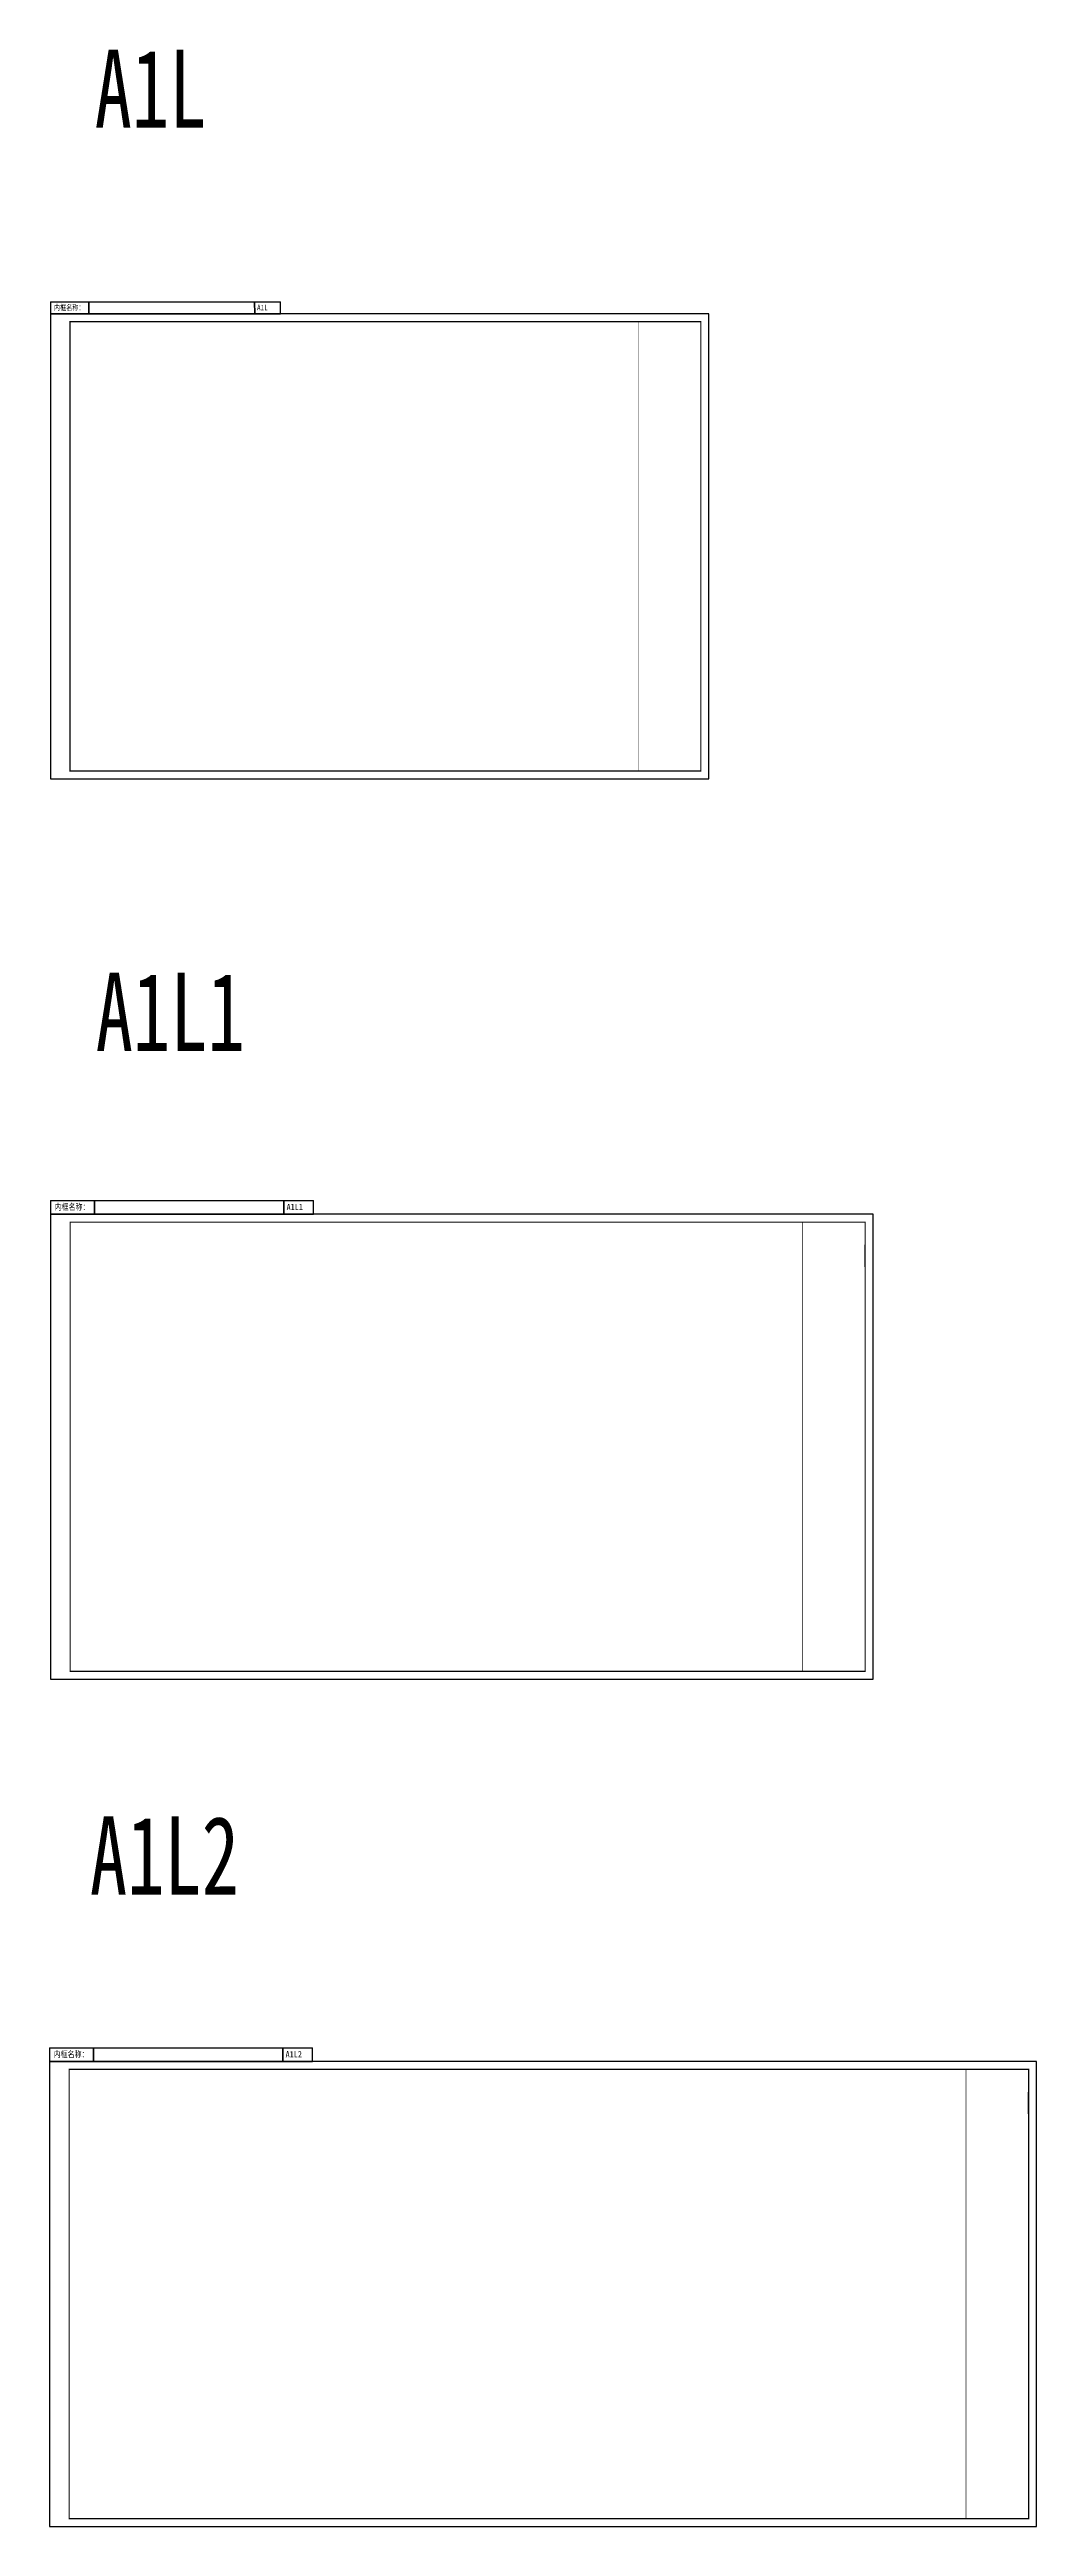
# Model space of a CAD drawing. Extents: x -302153 to 1239823, y 44204 to 1496698.
# Drawn here: x -302153 to -176053, y 749798 to 1066247 of the extents above; entities that cross this region are included whole.
import ezdxf

# ---------------------------------------------------------------- set-up
doc = ezdxf.new("R2010")
doc.units = 0
doc.header["$LTSCALE"] = 1500
doc.header["$MEASUREMENT"] = 0
doc.layers.get('0').update_dxf_attribs({"linetype": 'CONTINUOUS'})
doc.layers.add('内框', color=8, linetype='CONTINUOUS', plot=False)
doc.styles.add('TH-STYLE1', font='', dxfattribs={"width": 0.7})
doc.styles.add('黑体', font='simhei.ttf')
doc.styles.get('TH-STYLE1').set_extended_font_data('SimSun')

# ---------------------------------------------------------------- blocks, each defined once
blk = doc.blocks.new('THAPE_A1L_inner')
at = {"layer": '内框'}
for p, q in [((0, 609.4), (0, 594)), ((0, 609.4), (294, 609.4)), ((49, 594), (49, 609.4)), ((49, 609.4), (49, 594)), ((260.9, 594), (260.8, 609.4)), ((260.8, 609.4), (260.9, 594)), ((294, 594), (294, 609.4)), ((0, 594), (49, 594)), ((28, 594), (0, 594)), ((84, 594), (28, 594)), ((49, 594), (260.9, 594)), ((196, 594), (84, 594)), ((294, 594), (196, 594)), ((260.9, 594), (294, 594))]:
    blk.add_line(p, q, dxfattribs=at)
blk.add_lwpolyline([(0, 0), (841, 0), (841, 594), (0, 594)], close=True, dxfattribs=at)
at = {"layer": '内框', "const_width": 1.4}
blk.add_lwpolyline([(25, 584), (25, 10), (831, 10), (831, 584)], close=True, dxfattribs=at)
at = {"layer": '内框', "const_width": 0.5}
blk.add_lwpolyline([(751, 584), (751, 10)], dxfattribs=at)
at = {"layer": '内框', "style": '黑体', "width": 0.8}
for s, p in [('内框名称：', (4.4, 598.6)), ('A1L', (263.9, 598.6))]:
    blk.add_text(s, height=7, dxfattribs=at).set_placement(p)
blk.add_attdef('内框名称', (51.5, 598.6), '', height=7, dxfattribs=at)
blk = doc.blocks.new('THAPE_A1L1_inner')
blk.add_line((1041, 527), (1041, 555))
at = {"layer": '内框'}
for p, q in [((0, 611.6), (0, 594)), ((0, 611.6), (336, 611.6)), ((56, 594), (56, 611.6)), ((56, 611.6), (56, 594)), ((298.1, 594), (298.1, 611.6)), ((298.1, 611.6), (298.1, 594)), ((336, 594), (336, 611.6)), ((0, 594), (56, 594)), ((32, 594), (0, 594)), ((96, 594), (32, 594)), ((56, 594), (298.1, 594)), ((224, 594), (96, 594)), ((336, 594), (224, 594)), ((298.1, 594), (336, 594))]:
    blk.add_line(p, q, dxfattribs=at)
blk.add_lwpolyline([(0, 0), (1051, 0), (1051, 594), (0, 594)], close=True, dxfattribs=at)
at = {"layer": '内框', "const_width": 1.4}
blk.add_lwpolyline([(25, 584), (25, 10), (1041, 10), (1041, 584)], close=True, dxfattribs=at)
at = {"layer": '内框', "const_width": 0.5}
blk.add_lwpolyline([(961, 584), (961, 10)], dxfattribs=at)
at = {"layer": '内框', "style": '黑体', "width": 0.8}
for s, p in [('内框名称：', (5.1, 599.3)), ('A1L1', (301.6, 599.3))]:
    blk.add_text(s, height=8, dxfattribs=at).set_placement(p)
blk.add_attdef('内框名称', (58.9, 599.3), '', height=8, dxfattribs=at)
blk = doc.blocks.new('THAPE_A1L2_inner')
blk.add_line((1251, 527), (1251, 555))
at = {"layer": '内框'}
for p, q in [((0, 611.6), (0, 594)), ((0, 611.6), (336, 611.6)), ((56, 594), (56, 611.6)), ((56, 611.6), (56, 594)), ((298.1, 594), (298.1, 611.6)), ((298.1, 611.6), (298.1, 594)), ((336, 594), (336, 611.6)), ((0, 594), (56, 594)), ((32, 594), (0, 594)), ((96, 594), (32, 594)), ((56, 594), (298.1, 594)), ((224, 594), (96, 594)), ((336, 594), (224, 594)), ((298.1, 594), (336, 594))]:
    blk.add_line(p, q, dxfattribs=at)
blk.add_lwpolyline([(0, 0), (1261, 0), (1261, 594), (0, 594)], close=True, dxfattribs=at)
at = {"layer": '内框', "const_width": 1.4}
blk.add_lwpolyline([(25, 584), (25, 10), (1251, 10), (1251, 584)], close=True, dxfattribs=at)
at = {"layer": '内框', "const_width": 0.5}
blk.add_lwpolyline([(1171, 584), (1171, 10)], dxfattribs=at)
at = {"layer": '内框', "style": '黑体', "width": 0.8}
for s, p in [('内框名称：', (5.1, 599.3)), ('A1L2', (301.6, 599.3))]:
    blk.add_text(s, height=8, dxfattribs=at).set_placement(p)
blk.add_attdef('内框名称', (58.9, 599.3), '', height=8, dxfattribs=at)

msp = doc.modelspace()

# ---------------------------------------------------------------- block references
at = {"layer": '内框', "xscale": 100, "yscale": 100, "zscale": 100}
for name, p in [('THAPE_A1L_inner', (-302032.9665, 973075.244)), ('THAPE_A1L1_inner', (-302028.9571, 858044.3877)), ('THAPE_A1L2_inner', (-302153.1459, 749798.2092))]:
    msp.add_blockref(name, p, dxfattribs=at)

# ---------------------------------------------------------------- texts
at = {"layer": '内框', "char_height": 10000, "width": 30007.30992, "attachment_point": 1, "style": 'TH-STYLE1'}
for s, insert in [('A1L', (-296389.9015, 1066246.647)), ('A1L1', (-296257.1406, 948294.0345)), ('A1L2', (-296997.8097, 840527.4378))]:
    msp.add_mtext(s, dxfattribs=dict(at, insert=insert))

doc.saveas('drawing.dxf')
